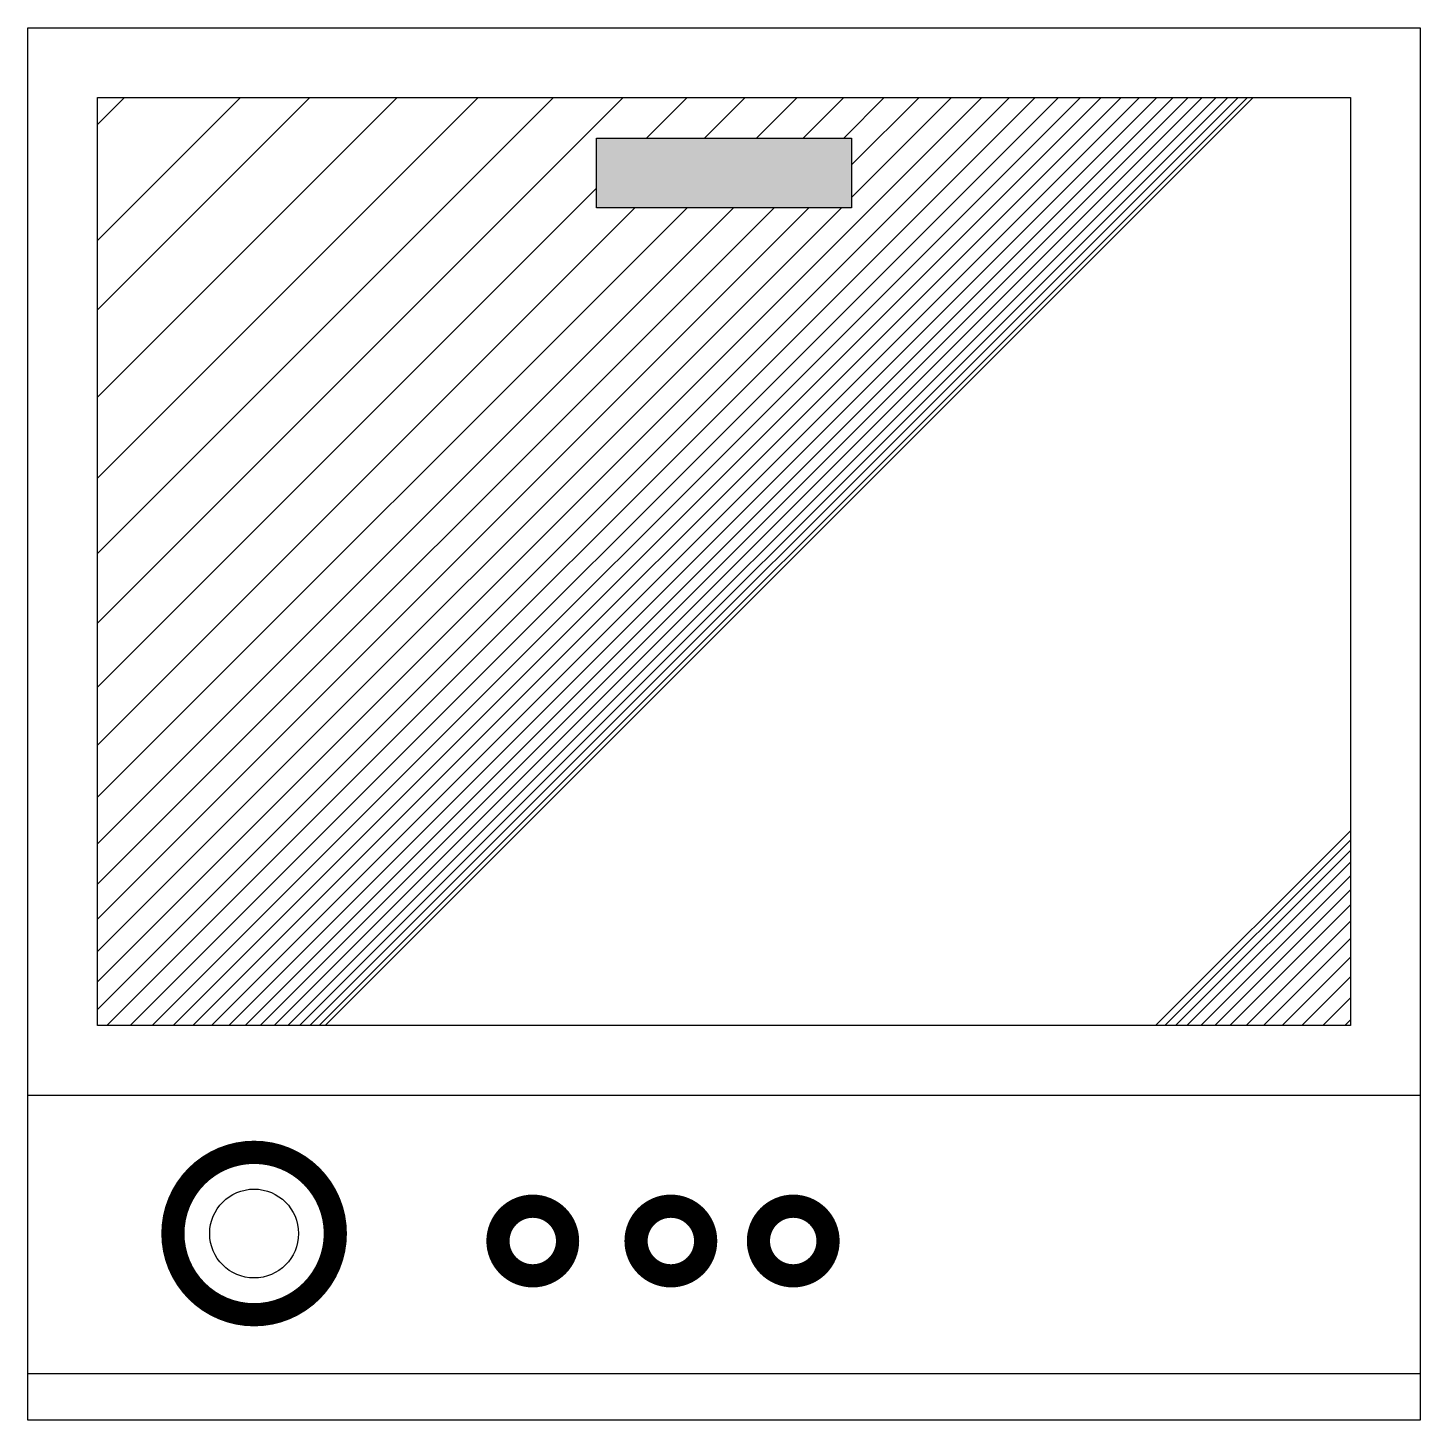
# Model space of a CAD drawing. Header units: millimetres. Extents: x -0.3 to 0.3, y 0 to 0.6.
import ezdxf

# ---------------------------------------------------------------- set-up
doc = ezdxf.new("R2010")
doc.units = ezdxf.units.MM
doc.layers.add('130', color=130, linetype='Continuous')

msp = doc.modelspace()

# ---------------------------------------------------------------- hatches: boundary and pattern name
at = {"layer": '130'}
h = msp.add_hatch(dxfattribs=at)
h.set_pattern_fill('VIDRO', color=256, scale=0.5)
h.set_pattern_definition([(45, (0.016, 0), (0, 2.8284), [2.5, 0, 0, 0]), (45, (0.02, 0), (0, 2.8284), [2.5, 0, 0, 0]), (45, (0.0245, 0), (0, 2.8284), [2.5, 0, 0, 0]), (45, (0.0295, 0), (0, 2.8284), [2.5, 0, 0, 0]), (45, (0.0355, 0), (0, 2.8284), [2.5, 0, 0, 0]), (45, (0.0415, 0), (0, 2.8284), [2.5, 0, 0, 0]), (45, (0.048, 0), (0, 2.8284), [2.5, 0, 0, 0]), (45, (0.055, 0), (0, 2.8284), [2.5, 0, 0, 0]), (45, (0.0625, 0), (0, 2.8284), [2.5, 0, 0, 0]), (45, (0.0705, 0), (0, 2.8284), [2.5, 0, 0, 0]), (45, (0.079, 0), (0, 2.8284), [2.5, 0, 0, 0]), (45, (0.088, 0), (0, 2.8284), [2.5, 0, 0, 0]), (45, (0.0975, 0), (0, 2.8284), [2.5, 0, 0, 0]), (45, (0.1075, 0), (0, 2.8284), [2.5, 0, 0, 0]), (45, (0.1185, 0), (0, 2.8284), [2.5, 0, 0, 0]), (45, (0.1305, 0), (0, 2.8284), [2.5, 0, 0, 0]), (45, (0.1435, 0), (0, 2.8284), [2.5, 0, 0, 0]), (45, (0.1575, 0), (0, 2.8284), [2.5, 0, 0, 0]), (45, (0.1725, 0), (0, 2.8284), [2.5, 0, 0, 0]), (45, (0.19, 0), (0, 2.8284), [2.5, 0, 0, 0]), (45, (0.21, 0), (0, 2.8284), [2.5, 0, 0, 0]), (45, (0.2325, 0), (0, 2.8284), [2.5, 0, 0, 0]), (45, (0.2575, 0), (0, 2.8284), [2.5, 0, 0, 0]), (45, (0.285, 0), (0, 2.8284), [2.5, 0, 0, 0]), (45, (0.315, 0), (0, 2.8284), [2.5, 0, 0, 0]), (45, (0.3475, 0), (0, 2.8284), [2.5, 0, 0, 0]), (45, (0.3825, 0), (0, 2.8284), [2.5, 0, 0, 0]), (45, (0.42, 0), (0, 2.8284), [2.5, 0, 0, 0]), (45, (0.45, 0), (0, 2.8284), [2.5, 0, 0, 0]), (45, (0.5, 0), (0, 2.8284), [2.5, 0, 0, 0]), (45, (0.55, 0), (0, 2.8284), [2.5, 0, 0, 0]), (45, (0.6, 0), (0, 2.8284), [2.5, 0, 0, 0]), (45, (0.65, 0), (0, 2.8284), [2.5, 0, 0, 0]), (45, (0.7, 0), (0, 2.8284), [2.5, 0, 0, 0]), (45, (0.75, 0), (0, 2.8284), [2.5, 0, 0, 0]), (45, (0.8, 0), (0, 2.8284), [2.5, 0, 0, 0]), (45, (0.875, 0), (0, 2.8284), [2.5, 0, 0, 0]), (45, (1, 0), (0, 2.8284), [2.5, 0, 0, 0]), (45, (1.25, 0), (0, 2.8284), [2.5, 0, 0, 0]), (45, (1.5, 0), (0, 2.8284), [2.5, 0, 0, 0]), (45, (1.625, 0), (0, 2.8284), [2.5, 0, 0, 0]), (45, (1.7, 0), (0, 2.8284), [2.5, 0, 0, 0]), (45, (1.75, 0), (0, 2.8284), [2.5, 0, 0, 0]), (45, (1.8, 0), (0, 2.8284), [2.5, 0, 0, 0]), (45, (1.85, 0), (0, 2.8284), [2.5, 0, 0, 0]), (45, (1.9, 0), (0, 2.8284), [2.5, 0, 0, 0]), (45, (1.95, 0), (0, 2.8284), [2.5, 0, 0, 0]), (45, (2, 0), (0, 2.8284), [2.5, 0, 0, 0]), (45, (2.05, 0), (0, 2.8284), [2.5, 0, 0, 0]), (45, (2.08, 0), (0, 2.8284), [2.5, 0, 0, 0]), (45, (2.1175, 0), (0, 2.8284), [2.5, 0, 0, 0]), (45, (2.1525, 0), (0, 2.8284), [2.5, 0, 0, 0]), (45, (2.185, 0), (0, 2.8284), [2.5, 0, 0, 0]), (45, (2.215, 0), (0, 2.8284), [2.5, 0, 0, 0]), (45, (2.2425, 0), (0, 2.8284), [2.5, 0, 0, 0]), (45, (2.2675, 0), (0, 2.8284), [2.5, 0, 0, 0]), (45, (2.29, 0), (0, 2.8284), [2.5, 0, 0, 0]), (45, (2.31, 0), (0, 2.8284), [2.5, 0, 0, 0]), (45, (2.3275, 0), (0, 2.8284), [2.5, 0, 0, 0]), (45, (2.3425, 0), (0, 2.8284), [2.5, 0, 0, 0]), (45, (2.3565, 0), (0, 2.8284), [2.5, 0, 0, 0]), (45, (2.3695, 0), (0, 2.8284), [2.5, 0, 0, 0]), (45, (2.3815, 0), (0, 2.8284), [2.5, 0, 0, 0]), (45, (2.3925, 0), (0, 2.8284), [2.5, 0, 0, 0]), (45, (2.4025, 0), (0, 2.8284), [2.5, 0, 0, 0]), (45, (2.412, 0), (0, 2.8284), [2.5, 0, 0, 0]), (45, (2.421, 0), (0, 2.8284), [2.5, 0, 0, 0]), (45, (2.4295, 0), (0, 2.8284), [2.5, 0, 0, 0]), (45, (2.4375, 0), (0, 2.8284), [2.5, 0, 0, 0]), (45, (2.445, 0), (0, 2.8284), [2.5, 0, 0, 0]), (45, (2.452, 0), (0, 2.8284), [2.5, 0, 0, 0]), (45, (2.4585, 0), (0, 2.8284), [2.5, 0, 0, 0]), (45, (2.4645, 0), (0, 2.8284), [2.5, 0, 0, 0]), (45, (2.4705, 0), (0, 2.8284), [2.5, 0, 0, 0]), (45, (2.4755, 0), (0, 2.8284), [2.5, 0, 0, 0]), (45, (2.48, 0), (0, 2.8284), [2.5, 0, 0, 0]), (45, (2.484, 0), (0, 2.8284), [2.5, 0, 0, 0]), (45, (2.4865, 0), (0, 2.8284), [2.5, 0, 0, 0])])
h.paths.add_polyline_path([(0.27, 0.17), (0.27, 0.57), (-0.27, 0.57), (-0.27, 0.17)])
h.paths.add_polyline_path([(-0.055, 0.52249), (-0.055, 0.55249), (0.055, 0.55249), (0.055, 0.52249)], flags=16)

# ---------------------------------------------------------------- linework, layer by layer
for p, q in [((-0.3, 0.6), (0.3, 0.6)), ((-0.3, 0), (-0.3, 0.6)), ((0.3, 0.6), (0.3, 0)), ((-0.3, 0.14), (0.3, 0.14)), ((0.3, 0.02), (-0.3, 0.02)), ((0.3, 0), (-0.3, 0))]:
    msp.add_line(p, q)
for points in [[(-0.27, 0.17), (-0.27, 0.57), (0.27, 0.57), (0.27, 0.17)], [(-0.055, 0.52249), (-0.055, 0.55249), (0.055, 0.55249), (0.055, 0.52249)]]:
    msp.add_lwpolyline(points, close=True)
at = {"const_width": 0.01}
for points in [[(-0.23749, 0.08042, 1), (-0.16749, 0.08042, 1)], [(-0.09741, 0.0772, 1), (-0.06741, 0.0772, 1)], [(-0.0379, 0.0772, 1), (-0.0079, 0.0772, 1)], [(0.01484, 0.0772, 1), (0.04484, 0.0772, 1)]]:
    msp.add_lwpolyline(points, format="xyb", close=True, dxfattribs=at)
msp.add_circle((-0.20249, 0.08042), 0.01915)
msp.add_solid([(-0.055, 0.55249), (-0.055, 0.52249), (0.055, 0.55249), (0.055, 0.52249)])

doc.saveas('drawing.dxf')
